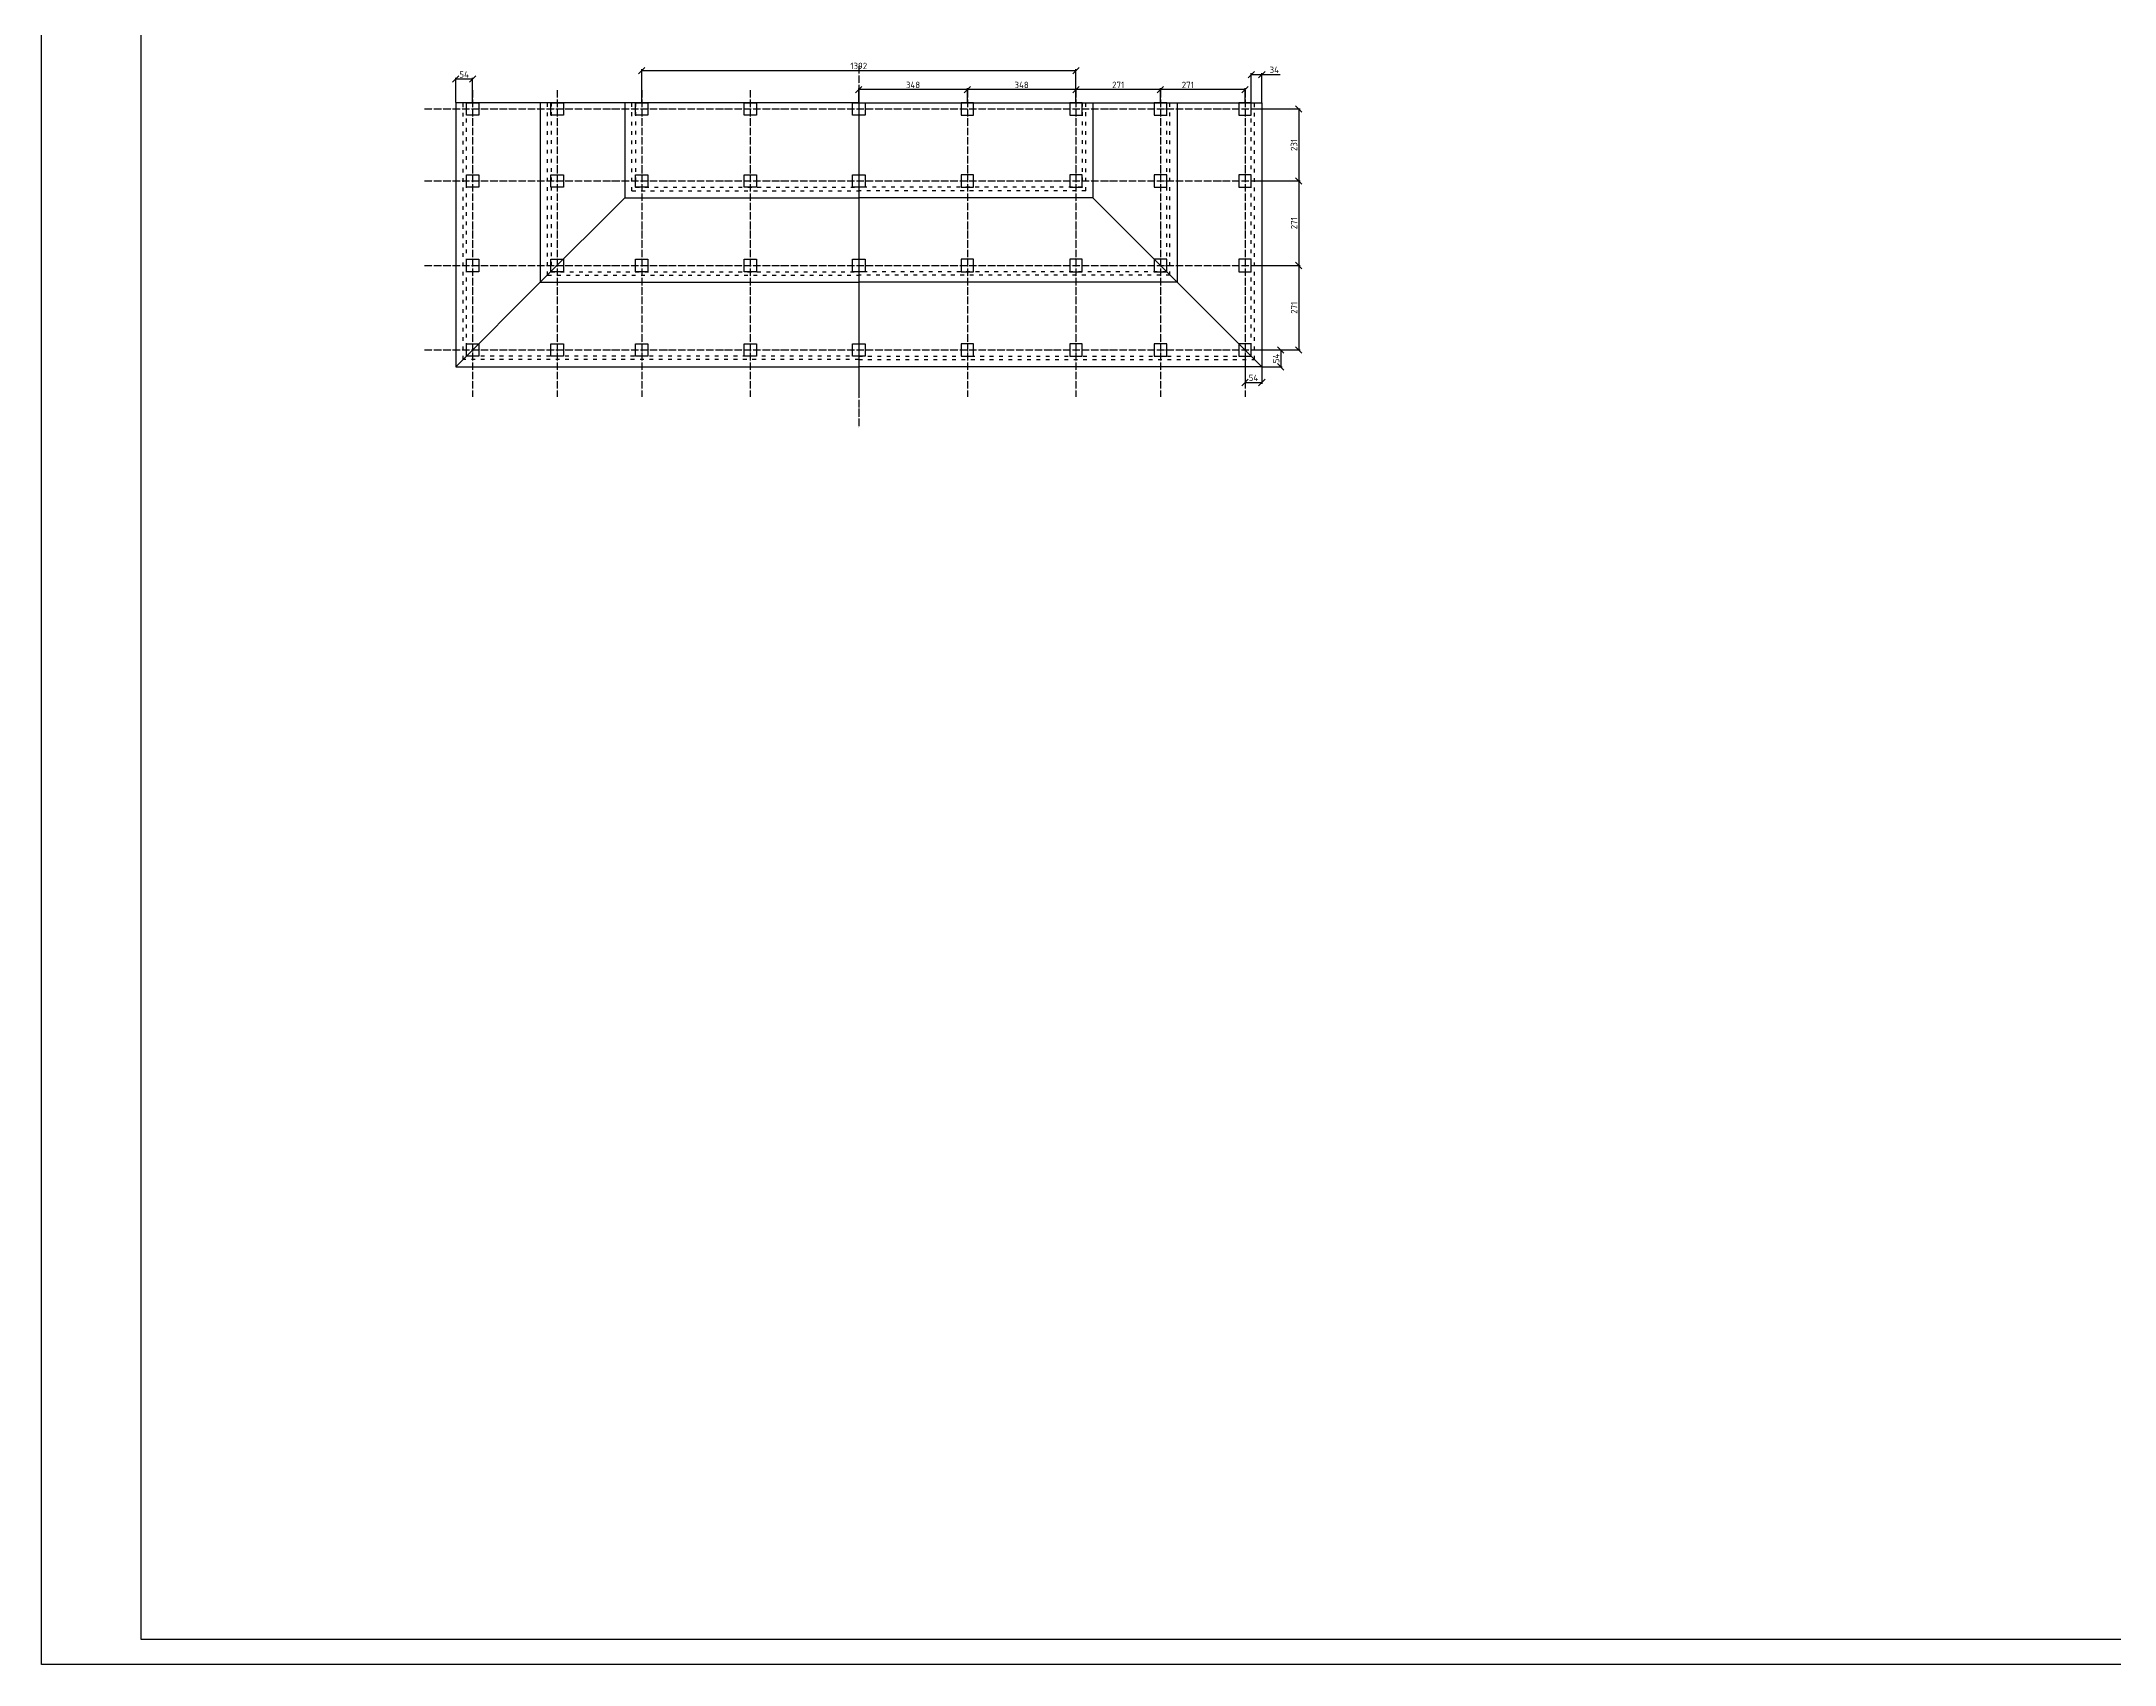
# Model space of a CAD drawing. Header units: millimetres. Extents: x 63961 to 279437, y 165795 to 374915.
# Drawn here: x 156061 to 162706, y 179109 to 184315 of the extents above; entities that cross this region are included whole.
import ezdxf

# ---------------------------------------------------------------- set-up
doc = ezdxf.new("R2010")
doc.units = ezdxf.units.MM
doc.linetypes.add('ACAD_ISO03W100', pattern=[30, 12, -18])
doc.linetypes.add('ACAD_ISO04W100', pattern=[30, 24, -3, 0, -3])
for name, color, linetype in [('Доска невидимый', 32, 'ACAD_ISO03W100'), ('Оси', 120, 'ACAD_ISO04W100'), ('Рамка', 7, 'Continuous'), ('Ступень СМ305 Невидимая', 52, 'ACAD_ISO03W100')]:
    doc.layers.add(name, color=color, linetype=linetype)
for name, color, linetype, lineweight in [('Размеры', 150, 'Continuous', 0), ('Стойки 40x40', 7, 'Continuous', 35), ('Ступень СМ305', 52, 'Continuous', 30)]:
    doc.layers.add(name, color=color, linetype=linetype, lineweight=lineweight)
doc.styles.get("Standard").update_dxf_attribs({"font": 'isocpeur.ttf'})
doc.dimstyles.new('Копия Аннотативный', dxfattribs={"dimscale": 0, "dimtxt": 20.5, "dimasz": 20.5, "dimexe": 4.25, "dimexo": 0.625, "dimgap": 4.625, "dimtad": 1, "dimtxsty": 'Standard', "dimblk": 'OBLIQUE', "dimcen": 20.5, "dimclrd": 256, "dimclrt": 256, "dimadec": 0, "dimazin": 0, "dimtfac": 1, "dimtmove": 0, "dimatfit": 3, "dimfxl": 1, "dimtfillclr": 4, "dimarcsym": 0})

# ---------------------------------------------------------------- blocks, each defined once
blk = doc.blocks.new('_Oblique')
at = {"color": 0, "linetype": 'ByBlock', "lineweight": -2}
blk.add_line((-0.5, -0.5), (0.5, 0.5), dxfattribs=at)
blk = doc.blocks.new('*D1424')
at = {"layer": 'Defpoints', "color": 0, "transparency": 16777216}
for p in [(159647.8, 184160.3), (159647.8, 184118.3), (159918.8, 184118.3)]:
    blk.add_point(p, dxfattribs=at)
at = {"layer": 'Размеры', "color": 0, "lineweight": -2, "transparency": 16777216}
for p, q in [((159647.8, 184118.9), (159647.8, 184164.6)), ((159918.8, 184118.9), (159918.8, 184164.6))]:
    blk.add_line(p, q, dxfattribs=at)
at = {"layer": 'Размеры', "lineweight": -2, "transparency": 16777216}
blk.add_line((159918.8, 184160.3), (159647.8, 184160.3), dxfattribs=at)
at = {"layer": 'Размеры', "lineweight": -2, "transparency": 16777216, "xscale": 20.5, "yscale": 20.5, "zscale": 20.5, "rotation": 180}
blk.add_blockref('_Oblique', (159647.8, 184160.3), dxfattribs=at)
at = {"layer": 'Размеры', "lineweight": -2, "transparency": 16777216, "xscale": 20.5, "yscale": 20.5, "zscale": 20.5}
blk.add_blockref('_Oblique', (159918.8, 184160.3), dxfattribs=at)
at = {"layer": 'Размеры', "transparency": 16777216, "insert": (159735.3, 184175.2), "char_height": 20.5, "attachment_point": 5}
blk.add_mtext('271', dxfattribs=at)
blk = doc.blocks.new('*D1425')
at = {"layer": 'Defpoints', "color": 0, "transparency": 16777216}
for p in [(159376.8, 184160.5), (159376.8, 184118.3), (159647.8, 184118.3)]:
    blk.add_point(p, dxfattribs=at)
at = {"layer": 'Размеры', "color": 0, "lineweight": -2, "transparency": 16777216}
for p, q in [((159376.8, 184118.9), (159376.8, 184164.7)), ((159647.8, 184118.9), (159647.8, 184164.7))]:
    blk.add_line(p, q, dxfattribs=at)
at = {"layer": 'Размеры', "lineweight": -2, "transparency": 16777216}
blk.add_line((159647.8, 184160.5), (159376.8, 184160.5), dxfattribs=at)
at = {"layer": 'Размеры', "lineweight": -2, "transparency": 16777216, "xscale": 20.5, "yscale": 20.5, "zscale": 20.5, "rotation": 180}
blk.add_blockref('_Oblique', (159376.8, 184160.5), dxfattribs=at)
at = {"layer": 'Размеры', "lineweight": -2, "transparency": 16777216, "xscale": 20.5, "yscale": 20.5, "zscale": 20.5}
blk.add_blockref('_Oblique', (159647.8, 184160.5), dxfattribs=at)
at = {"layer": 'Размеры', "transparency": 16777216, "insert": (159512.3, 184175.4), "char_height": 20.5, "attachment_point": 5}
blk.add_mtext('271', dxfattribs=at)
blk = doc.blocks.new('*D1426')
at = {"layer": 'Defpoints', "color": 0, "transparency": 16777216}
for p in [(159028.8, 184160.2), (159028.8, 184118.3), (159376.8, 184118.3)]:
    blk.add_point(p, dxfattribs=at)
at = {"layer": 'Размеры', "color": 0, "lineweight": -2, "transparency": 16777216}
for p, q in [((159028.8, 184118.9), (159028.8, 184164.5)), ((159376.8, 184118.9), (159376.8, 184164.5))]:
    blk.add_line(p, q, dxfattribs=at)
at = {"layer": 'Размеры', "lineweight": -2, "transparency": 16777216}
blk.add_line((159376.8, 184160.2), (159028.8, 184160.2), dxfattribs=at)
at = {"layer": 'Размеры', "lineweight": -2, "transparency": 16777216, "xscale": 20.5, "yscale": 20.5, "zscale": 20.5, "rotation": 180}
blk.add_blockref('_Oblique', (159028.8, 184160.2), dxfattribs=at)
at = {"layer": 'Размеры', "lineweight": -2, "transparency": 16777216, "xscale": 20.5, "yscale": 20.5, "zscale": 20.5}
blk.add_blockref('_Oblique', (159376.8, 184160.2), dxfattribs=at)
at = {"layer": 'Размеры', "transparency": 16777216, "insert": (159202.8, 184175.3), "char_height": 20.5, "attachment_point": 5}
blk.add_mtext('348', dxfattribs=at)
blk = doc.blocks.new('*D1427')
at = {"layer": 'Defpoints', "color": 0, "transparency": 16777216}
for p in [(158680.8, 184160.2), (158680.8, 184118.3), (159028.8, 184118.3)]:
    blk.add_point(p, dxfattribs=at)
at = {"layer": 'Размеры', "color": 0, "lineweight": -2, "transparency": 16777216}
for p, q in [((158680.8, 184118.9), (158680.8, 184164.4)), ((159028.8, 184118.9), (159028.8, 184164.4))]:
    blk.add_line(p, q, dxfattribs=at)
at = {"layer": 'Размеры', "lineweight": -2, "transparency": 16777216}
blk.add_line((159028.8, 184160.2), (158680.8, 184160.2), dxfattribs=at)
at = {"layer": 'Размеры', "lineweight": -2, "transparency": 16777216, "xscale": 20.5, "yscale": 20.5, "zscale": 20.5, "rotation": 180}
blk.add_blockref('_Oblique', (158680.8, 184160.2), dxfattribs=at)
at = {"layer": 'Размеры', "lineweight": -2, "transparency": 16777216, "xscale": 20.5, "yscale": 20.5, "zscale": 20.5}
blk.add_blockref('_Oblique', (159028.8, 184160.2), dxfattribs=at)
at = {"layer": 'Размеры', "transparency": 16777216, "insert": (158854.8, 184175.3), "char_height": 20.5, "attachment_point": 5}
blk.add_mtext('348', dxfattribs=at)
blk = doc.blocks.new('*D1428')
at = {"layer": 'Defpoints', "color": 0, "transparency": 16777216}
for p in [(159938.8, 184208.5), (159938.8, 184118.3), (159972.8, 184118.3)]:
    blk.add_point(p, dxfattribs=at)
at = {"layer": 'Размеры', "color": 0, "lineweight": -2, "transparency": 16777216}
for p, q in [((159938.8, 184118.9), (159938.8, 184212.7)), ((159972.8, 184118.9), (159972.8, 184212.7))]:
    blk.add_line(p, q, dxfattribs=at)
at = {"layer": 'Размеры', "lineweight": -2, "transparency": 16777216}
for p, q in [((159938.8, 184208.5), (159972.8, 184208.5)), ((159972.8, 184208.5), (160031.9, 184208.5))]:
    blk.add_line(p, q, dxfattribs=at)
at = {"layer": 'Размеры', "lineweight": -2, "transparency": 16777216, "xscale": 20.5, "yscale": 20.5, "zscale": 20.5, "rotation": 180}
blk.add_blockref('_Oblique', (159938.8, 184208.5), dxfattribs=at)
at = {"layer": 'Размеры', "lineweight": -2, "transparency": 16777216, "xscale": 20.5, "yscale": 20.5, "zscale": 20.5}
blk.add_blockref('_Oblique', (159972.8, 184208.5), dxfattribs=at)
at = {"layer": 'Размеры', "transparency": 16777216, "insert": (160012.6, 184223.6), "char_height": 20.5, "attachment_point": 5}
blk.add_mtext('34', dxfattribs=at)
blk = doc.blocks.new('*D1429')
at = {"layer": 'Defpoints', "color": 0, "transparency": 16777216}
for p in [(159938.8, 184098.3), (159938.8, 183867.3), (160091, 183867.3)]:
    blk.add_point(p, dxfattribs=at)
at = {"layer": 'Размеры', "color": 0, "lineweight": -2, "transparency": 16777216}
for p, q in [((159939.5, 184098.3), (160095.3, 184098.3)), ((159939.5, 183867.3), (160095.3, 183867.3))]:
    blk.add_line(p, q, dxfattribs=at)
at = {"layer": 'Размеры', "lineweight": -2, "transparency": 16777216}
blk.add_line((160091, 184098.3), (160091, 183867.3), dxfattribs=at)
at = {"layer": 'Размеры', "lineweight": -2, "transparency": 16777216, "xscale": 20.5, "yscale": 20.5, "zscale": 20.5}
for p, rotation in [((160091, 184098.3), 90), ((160091, 183867.3), 270)]:
    blk.add_blockref('_Oblique', p, dxfattribs=dict(at, rotation=rotation))
at = {"layer": 'Размеры', "transparency": 16777216, "insert": (160075.9, 183982.8), "char_height": 20.5, "attachment_point": 5, "rotation": 90}
blk.add_mtext('231', dxfattribs=at)
blk = doc.blocks.new('*D1430')
at = {"layer": 'Defpoints', "color": 0, "transparency": 16777216}
for p in [(159938.8, 183867.3), (159938.8, 183596.3), (160091, 183596.3)]:
    blk.add_point(p, dxfattribs=at)
at = {"layer": 'Размеры', "color": 0, "lineweight": -2, "transparency": 16777216}
for p, q in [((159939.5, 183867.3), (160095.3, 183867.3)), ((159939.5, 183596.3), (160095.3, 183596.3))]:
    blk.add_line(p, q, dxfattribs=at)
at = {"layer": 'Размеры', "lineweight": -2, "transparency": 16777216}
blk.add_line((160091, 183867.3), (160091, 183596.3), dxfattribs=at)
at = {"layer": 'Размеры', "lineweight": -2, "transparency": 16777216, "xscale": 20.5, "yscale": 20.5, "zscale": 20.5}
for p, rotation in [((160091, 183867.3), 90), ((160091, 183596.3), 270)]:
    blk.add_blockref('_Oblique', p, dxfattribs=dict(at, rotation=rotation))
at = {"layer": 'Размеры', "transparency": 16777216, "insert": (160076.1, 183731.8), "char_height": 20.5, "attachment_point": 5, "rotation": 90}
blk.add_mtext('271', dxfattribs=at)
blk = doc.blocks.new('*D1431')
at = {"layer": 'Defpoints', "color": 0, "transparency": 16777216}
for p in [(159938.8, 183596.3), (159938.8, 183325.3), (160091, 183325.3)]:
    blk.add_point(p, dxfattribs=at)
at = {"layer": 'Размеры', "color": 0, "lineweight": -2, "transparency": 16777216}
for p, q in [((159939.5, 183596.3), (160095.3, 183596.3)), ((159939.5, 183325.3), (160095.3, 183325.3))]:
    blk.add_line(p, q, dxfattribs=at)
at = {"layer": 'Размеры', "lineweight": -2, "transparency": 16777216}
blk.add_line((160091, 183596.3), (160091, 183325.3), dxfattribs=at)
at = {"layer": 'Размеры', "lineweight": -2, "transparency": 16777216, "xscale": 20.5, "yscale": 20.5, "zscale": 20.5}
for p, rotation in [((160091, 183596.3), 90), ((160091, 183325.3), 270)]:
    blk.add_blockref('_Oblique', p, dxfattribs=dict(at, rotation=rotation))
at = {"layer": 'Размеры', "transparency": 16777216, "insert": (160076.1, 183460.8), "char_height": 20.5, "attachment_point": 5, "rotation": 90}
blk.add_mtext('271', dxfattribs=at)
blk = doc.blocks.new('*D1432')
at = {"layer": 'Defpoints', "color": 0, "transparency": 16777216}
for p in [(159938.8, 183325.3), (159972.8, 183271.3), (160033.5, 183271.3)]:
    blk.add_point(p, dxfattribs=at)
at = {"layer": 'Размеры', "color": 0, "lineweight": -2, "transparency": 16777216}
for p, q in [((159939.5, 183325.3), (160037.8, 183325.3)), ((159973.5, 183271.3), (160037.8, 183271.3))]:
    blk.add_line(p, q, dxfattribs=at)
at = {"layer": 'Размеры', "lineweight": -2, "transparency": 16777216}
blk.add_line((160033.5, 183325.3), (160033.5, 183271.3), dxfattribs=at)
at = {"layer": 'Размеры', "lineweight": -2, "transparency": 16777216, "xscale": 20.5, "yscale": 20.5, "zscale": 20.5}
for p, rotation in [((160033.5, 183325.3), 90), ((160033.5, 183271.3), 270)]:
    blk.add_blockref('_Oblique', p, dxfattribs=dict(at, rotation=rotation))
at = {"layer": 'Размеры', "transparency": 16777216, "insert": (160018.5, 183298.3), "char_height": 20.5, "attachment_point": 5, "rotation": 90}
blk.add_mtext('54', dxfattribs=at)
blk = doc.blocks.new('*D1433')
at = {"layer": 'Defpoints', "color": 0, "transparency": 16777216}
for p in [(159918.8, 183305.3), (159972.8, 183271.3), (159972.8, 183221)]:
    blk.add_point(p, dxfattribs=at)
at = {"layer": 'Размеры', "color": 0, "lineweight": -2, "transparency": 16777216}
for p, q in [((159918.8, 183304.7), (159918.8, 183216.7)), ((159972.8, 183270.7), (159972.8, 183216.7))]:
    blk.add_line(p, q, dxfattribs=at)
at = {"layer": 'Размеры', "lineweight": -2, "transparency": 16777216}
blk.add_line((159918.8, 183221), (159972.8, 183221), dxfattribs=at)
at = {"layer": 'Размеры', "lineweight": -2, "transparency": 16777216, "xscale": 20.5, "yscale": 20.5, "zscale": 20.5, "rotation": 180}
blk.add_blockref('_Oblique', (159918.8, 183221), dxfattribs=at)
at = {"layer": 'Размеры', "lineweight": -2, "transparency": 16777216, "xscale": 20.5, "yscale": 20.5, "zscale": 20.5}
blk.add_blockref('_Oblique', (159972.8, 183221), dxfattribs=at)
at = {"layer": 'Размеры', "transparency": 16777216, "insert": (159945.8, 183236), "char_height": 20.5, "attachment_point": 5}
blk.add_mtext('54', dxfattribs=at)
blk = doc.blocks.new('*D1499')
at = {"layer": 'Defpoints', "color": 0, "transparency": 16777216}
for p in [(159376.8, 184221.1), (157984.8, 184118.3), (159376.8, 184118.3)]:
    blk.add_point(p, dxfattribs=at)
at = {"layer": 'Размеры', "color": 0, "lineweight": -2, "transparency": 16777216}
for p, q in [((157984.8, 184118.9), (157984.8, 184225.4)), ((159376.8, 184118.9), (159376.8, 184225.4))]:
    blk.add_line(p, q, dxfattribs=at)
at = {"layer": 'Размеры', "lineweight": -2, "transparency": 16777216}
blk.add_line((157984.8, 184221.1), (159376.8, 184221.1), dxfattribs=at)
at = {"layer": 'Размеры', "lineweight": -2, "transparency": 16777216, "xscale": 20.5, "yscale": 20.5, "zscale": 20.5, "rotation": 180}
blk.add_blockref('_Oblique', (157984.8, 184221.1), dxfattribs=at)
at = {"layer": 'Размеры', "lineweight": -2, "transparency": 16777216, "xscale": 20.5, "yscale": 20.5, "zscale": 20.5}
blk.add_blockref('_Oblique', (159376.8, 184221.1), dxfattribs=at)
at = {"layer": 'Размеры', "transparency": 16777216, "insert": (158680.8, 184236.2), "char_height": 20.5, "attachment_point": 5}
blk.add_mtext('1392', dxfattribs=at)
blk = doc.blocks.new('*D1500')
at = {"layer": 'Defpoints', "color": 0, "transparency": 16777216}
for p in [(157388.8, 184194), (157388.8, 184118.3), (157442.8, 184118.3)]:
    blk.add_point(p, dxfattribs=at)
at = {"layer": 'Размеры', "color": 0, "lineweight": -2, "transparency": 16777216}
for p, q in [((157388.8, 184118.9), (157388.8, 184198.2)), ((157442.8, 184118.9), (157442.8, 184198.2))]:
    blk.add_line(p, q, dxfattribs=at)
at = {"layer": 'Размеры', "lineweight": -2, "transparency": 16777216}
blk.add_line((157442.8, 184194), (157388.8, 184194), dxfattribs=at)
at = {"layer": 'Размеры', "lineweight": -2, "transparency": 16777216, "xscale": 20.5, "yscale": 20.5, "zscale": 20.5, "rotation": 180}
blk.add_blockref('_Oblique', (157388.8, 184194), dxfattribs=at)
at = {"layer": 'Размеры', "lineweight": -2, "transparency": 16777216, "xscale": 20.5, "yscale": 20.5, "zscale": 20.5}
blk.add_blockref('_Oblique', (157442.8, 184194), dxfattribs=at)
at = {"layer": 'Размеры', "transparency": 16777216, "insert": (157415.8, 184209), "char_height": 20.5, "attachment_point": 5}
blk.add_mtext('54', dxfattribs=at)

msp = doc.modelspace()

# ---------------------------------------------------------------- linework, layer by layer
at = {"layer": 'Доска невидимый', "transparency": 33554534}
for p, q in [((157412.47, 183294.309), (157412.47, 184118.309)), ((157423.47, 183305.309), (157423.47, 184118.309)), ((157683.47, 183565.309), (157683.47, 184118.309)), ((157953.622, 183835.461), (157953.622, 184118.309)), ((159408.068, 183835.461), (159408.068, 184118.309)), ((159678.22, 183565.309), (159678.22, 184118.309)), ((159938.22, 183305.309), (159938.22, 184118.309)), ((159949.22, 183294.309), (159949.22, 184118.309)), ((157953.622, 183835.461), (158681.47, 183835.885)), ((159408.068, 183835.461), (158680.22, 183835.885)), ((157683.47, 183565.309), (158681.47, 183565.309)), ((159678.22, 183565.309), (158680.22, 183565.309)), ((158681.47, 183294.309), (157412.47, 183294.309)), ((158681.47, 183305.309), (157423.47, 183305.309)), ((158680.22, 183305.309), (159938.22, 183305.309)), ((158680.22, 183294.309), (159949.22, 183294.309))]:
    msp.add_line(p, q, dxfattribs=at)
at = {"layer": 'Оси'}
msp.add_line((158680.845, 184235.773), (158680.845, 183195.9), dxfattribs=at)
at = {"layer": 'Оси', "transparency": 33554470}
for p, q in [((157442.845, 184158.573), (157442.845, 183174.962)), ((157713.845, 184158.573), (157713.845, 183174.962)), ((157984.845, 184158.573), (157984.845, 183174.962)), ((158332.845, 184158.573), (158332.845, 183174.962)), ((159028.845, 184158.573), (159028.845, 183174.962)), ((159376.845, 184158.573), (159376.845, 183174.962)), ((159647.845, 184158.573), (159647.845, 183174.962)), ((159918.845, 184158.573), (159918.845, 183174.962)), ((157288.567, 184098.309), (160017.362, 184098.309)), ((157288.567, 183867.309), (160017.362, 183867.309)), ((157288.567, 183596.309), (160017.362, 183596.309)), ((157288.567, 183325.309), (160017.362, 183325.309))]:
    msp.add_line(p, q, dxfattribs=at)
at = {"layer": 'Оси', "transparency": 33554610}
msp.add_line((158680.845, 184158.573), (158680.845, 183075.379), dxfattribs=at)
at = {"layer": 'Рамка'}
for p, q in [((156060.856, 179109.48), (156060.856, 188613.48)), ((156380.856, 179189.48), (156380.856, 188533.48)), ((169436.856, 179189.48), (156380.856, 179189.48)), ((169516.856, 179109.48), (156060.856, 179109.48))]:
    msp.add_line(p, q, dxfattribs=at)
at = {"layer": 'Стойки 40x40', "lineweight": 30}
for points in [[(157422.845, 184118.309), (157462.845, 184118.309), (157462.845, 184078.309), (157422.845, 184078.309)], [(157693.845, 184118.309), (157733.845, 184118.309), (157733.845, 184078.309), (157693.845, 184078.309)], [(157964.845, 184118.309), (158004.845, 184118.309), (158004.845, 184078.309), (157964.845, 184078.309)], [(158312.845, 184118.309), (158352.845, 184118.309), (158352.845, 184078.309), (158312.845, 184078.309)], [(158660.845, 184118.309), (158700.845, 184118.309), (158700.845, 184078.309), (158660.845, 184078.309)], [(159048.845, 184118.309), (159008.845, 184118.309), (159008.845, 184078.309), (159048.845, 184078.309)], [(159396.845, 184118.309), (159356.845, 184118.309), (159356.845, 184078.309), (159396.845, 184078.309)], [(159667.845, 184118.309), (159627.845, 184118.309), (159627.845, 184078.309), (159667.845, 184078.309)], [(159938.845, 184118.309), (159898.845, 184118.309), (159898.845, 184078.309), (159938.845, 184078.309)], [(157422.845, 183887.309), (157462.845, 183887.309), (157462.845, 183847.309), (157422.845, 183847.309)], [(157693.845, 183887.309), (157733.845, 183887.309), (157733.845, 183847.309), (157693.845, 183847.309)], [(157964.845, 183887.309), (158004.845, 183887.309), (158004.845, 183847.309), (157964.845, 183847.309)], [(158312.845, 183887.309), (158352.845, 183887.309), (158352.845, 183847.309), (158312.845, 183847.309)], [(158660.845, 183887.309), (158700.845, 183887.309), (158700.845, 183847.309), (158660.845, 183847.309)], [(159048.845, 183887.309), (159008.845, 183887.309), (159008.845, 183847.309), (159048.845, 183847.309)], [(159396.845, 183887.309), (159356.845, 183887.309), (159356.845, 183847.309), (159396.845, 183847.309)], [(159667.845, 183887.309), (159627.845, 183887.309), (159627.845, 183847.309), (159667.845, 183847.309)], [(159938.845, 183887.309), (159898.845, 183887.309), (159898.845, 183847.309), (159938.845, 183847.309)], [(157422.845, 183616.309), (157462.845, 183616.309), (157462.845, 183576.309), (157422.845, 183576.309)], [(157693.845, 183616.309), (157733.845, 183616.309), (157733.845, 183576.309), (157693.845, 183576.309)], [(157964.845, 183616.309), (158004.845, 183616.309), (158004.845, 183576.309), (157964.845, 183576.309)], [(158312.845, 183616.309), (158352.845, 183616.309), (158352.845, 183576.309), (158312.845, 183576.309)], [(158660.845, 183616.309), (158700.845, 183616.309), (158700.845, 183576.309), (158660.845, 183576.309)], [(159048.845, 183616.309), (159008.845, 183616.309), (159008.845, 183576.309), (159048.845, 183576.309)], [(159396.845, 183616.309), (159356.845, 183616.309), (159356.845, 183576.309), (159396.845, 183576.309)], [(159667.845, 183616.309), (159627.845, 183616.309), (159627.845, 183576.309), (159667.845, 183576.309)], [(159938.845, 183616.309), (159898.845, 183616.309), (159898.845, 183576.309), (159938.845, 183576.309)], [(157422.845, 183345.309), (157462.845, 183345.309), (157462.845, 183305.309), (157422.845, 183305.309)], [(157693.845, 183345.309), (157733.845, 183345.309), (157733.845, 183305.309), (157693.845, 183305.309)], [(157964.845, 183345.309), (158004.845, 183345.309), (158004.845, 183305.309), (157964.845, 183305.309)], [(158312.845, 183345.309), (158352.845, 183345.309), (158352.845, 183305.309), (158312.845, 183305.309)], [(158660.845, 183345.309), (158700.845, 183345.309), (158700.845, 183305.309), (158660.845, 183305.309)], [(159048.845, 183345.309), (159008.845, 183345.309), (159008.845, 183305.309), (159048.845, 183305.309)], [(159396.845, 183345.309), (159356.845, 183345.309), (159356.845, 183305.309), (159396.845, 183305.309)], [(159667.845, 183345.309), (159627.845, 183345.309), (159627.845, 183305.309), (159667.845, 183305.309)], [(159938.845, 183345.309), (159898.845, 183345.309), (159898.845, 183305.309), (159938.845, 183305.309)]]:
    msp.add_lwpolyline(points, close=True, dxfattribs=at)
at = {"layer": 'Ступень СМ305', "transparency": 33554534}
for p, q in [((157625.845, 184118.309), (157388.845, 184118.309)), ((157388.845, 184118.309), (157388.845, 183271.309)), ((157930.845, 184118.309), (157625.845, 184118.309)), ((157659.845, 184118.309), (157659.845, 183542.309)), ((157930.845, 184118.309), (157930.845, 183813.309)), ((158680.845, 184118.309), (157930.845, 184118.309)), ((158680.845, 184118.309), (159430.845, 184118.309)), ((159430.845, 184118.309), (159430.845, 183813.309)), ((159430.845, 184118.309), (159735.845, 184118.309)), ((159701.845, 184118.309), (159701.845, 183542.309)), ((159735.845, 184118.309), (159972.845, 184118.309)), ((159972.845, 184118.309), (159972.845, 183271.309)), ((157930.845, 183813.309), (157659.845, 183542.309)), ((157930.845, 183813.309), (158680.845, 183813.309)), ((159430.845, 183813.309), (158680.845, 183813.309)), ((159430.845, 183813.309), (159701.845, 183542.309)), ((157659.845, 183542.309), (157388.845, 183271.309)), ((157659.845, 183542.309), (158680.845, 183542.309)), ((159701.845, 183542.309), (158680.845, 183542.309)), ((159701.845, 183542.309), (159972.845, 183271.309)), ((157388.845, 183271.309), (158680.845, 183271.309)), ((159972.845, 183271.309), (158680.845, 183271.309))]:
    msp.add_line(p, q, dxfattribs=at)
at = {"layer": 'Ступень СМ305', "lineweight": 0}
msp.add_line((158680.845, 184118.309), (158660.845, 184118.309), dxfattribs=at)
at = {"layer": 'Ступень СМ305 Невидимая', "transparency": 33554534}
for p, q in [((157694.47, 184118.309), (157694.47, 183576.309)), ((157964.622, 184118.309), (157964.622, 183846.461)), ((159397.068, 184118.309), (159397.068, 183846.461)), ((159667.22, 184118.309), (159667.22, 183576.309)), ((157965.47, 183847.309), (158681.47, 183847.309)), ((159396.22, 183847.309), (158680.22, 183847.309)), ((157694.47, 183576.309), (158681.47, 183576.309)), ((159667.22, 183576.309), (158680.22, 183576.309))]:
    msp.add_line(p, q, dxfattribs=at)

# ---------------------------------------------------------------- dimensions: what is measured, and where the dimension line sits
at = {"layer": 'Размеры'}
for base, p1, p2, picture, middle in [((157388.845, 184193.963), (157442.845, 184118.309), (157388.845, 184118.309), '*D1500', (157415.845, 184209.013)), ((159376.845, 184221.139), (157984.845, 184118.309), (159376.845, 184118.309), '*D1499', (158680.845, 184236.238)), ((159972.845, 183220.992), (159918.845, 183305.309), (159972.845, 183271.309), '*D1433', (159945.845, 183236.042))]:
    dim = msp.add_linear_dim(base=base, p1=p1, p2=p2, dimstyle='Копия Аннотативный', dxfattribs=at)
    dim.commit()
    dim.dimension.update_dxf_attribs({"geometry": picture, "text_midpoint": middle})
for base, p1, p2, picture, middle in [((159938.845, 184208.473), (159972.845, 184118.309), (159938.845, 184118.309), '*D1428', (160012.604, 184208.473)), ((159376.845, 184160.485), (159647.845, 184118.309), (159376.845, 184118.309), '*D1425', (159512.345, 184160.485)), ((159647.845, 184160.305), (159918.845, 184118.309), (159647.845, 184118.309), '*D1424', (159735.329, 184160.305))]:
    dim = msp.add_linear_dim(base=base, p1=p1, p2=p2, angle=180, dimstyle='Копия Аннотативный', dxfattribs=at)
    dim.commit()
    dim.dimension.update_dxf_attribs({"geometry": picture, "text_midpoint": middle, "dimtype": 160})
for base, p1, p2, angle, picture, middle in [((158680.845, 184160.181), (159028.845, 184118.309), (158680.845, 184118.309), 180, '*D1427', (158854.845, 184175.279)), ((159028.845, 184160.224), (159376.845, 184118.309), (159028.845, 184118.309), 180, '*D1426', (159202.845, 184175.322)), ((160091.004, 183867.309), (159938.845, 184098.309), (159938.845, 183867.309), 90, '*D1429', (160075.905, 183982.809)), ((160091.004, 183596.309), (159938.845, 183867.309), (159938.845, 183596.309), 90, '*D1430', (160076.087, 183731.809)), ((160091.004, 183325.309), (159938.845, 183596.309), (159938.845, 183325.309), 90, '*D1431', (160076.087, 183460.809)), ((160033.547, 183271.309), (159938.845, 183325.309), (159972.845, 183271.309), 90, '*D1432', (160018.498, 183298.309))]:
    dim = msp.add_linear_dim(base=base, p1=p1, p2=p2, angle=angle, dimstyle='Копия Аннотативный', dxfattribs=at)
    dim.commit()
    dim.dimension.update_dxf_attribs({"geometry": picture, "text_midpoint": middle})

doc.saveas('drawing.dxf')
